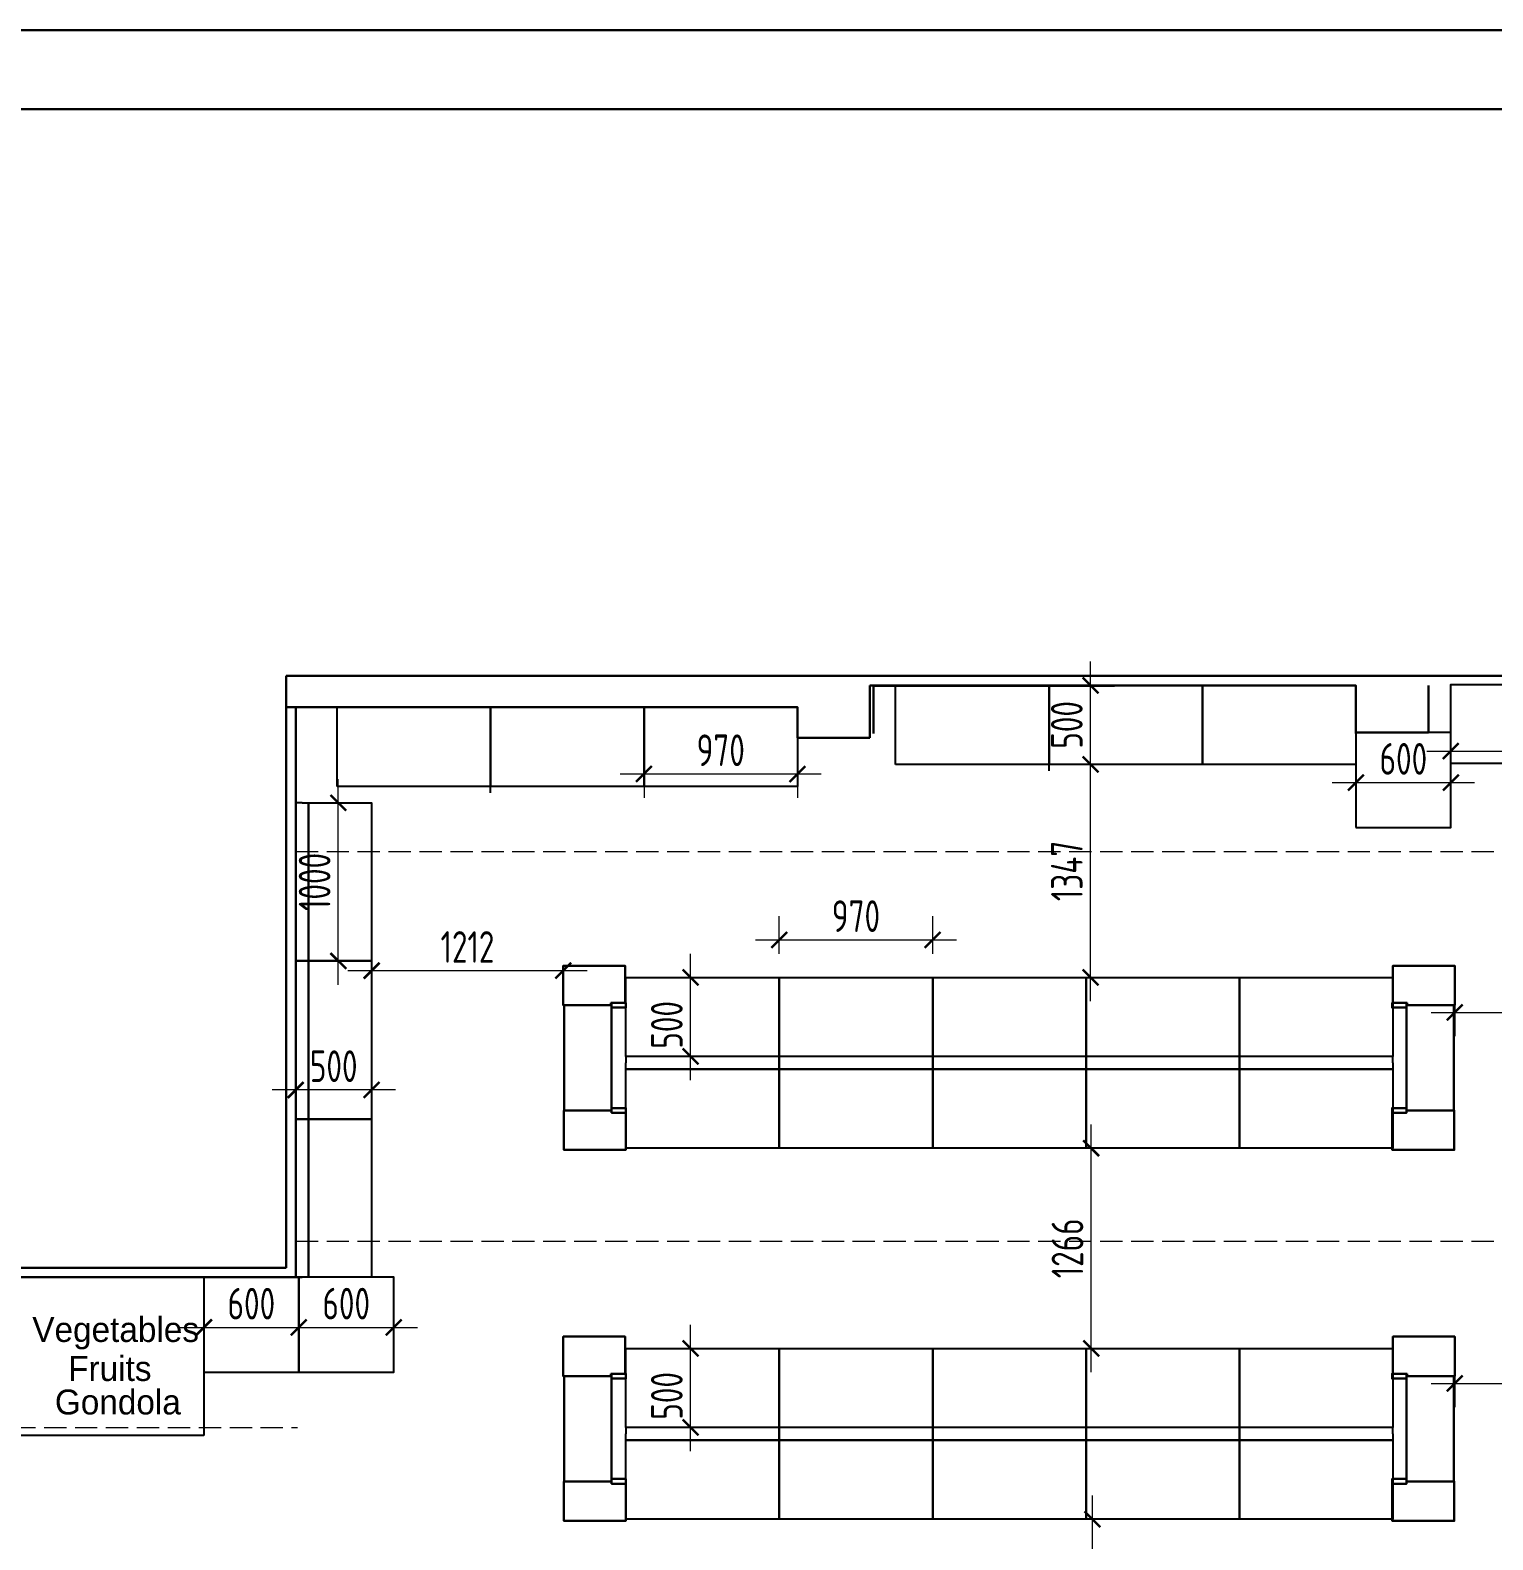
# Model space of a CAD drawing. Header units: millimetres. Extents: x 15239 to 57239, y 6356 to 36056.
# Drawn here: x 24520 to 33767, y 26509 to 36056 of the extents above; entities that cross this region are included whole.
import ezdxf
from ezdxf.enums import TextEntityAlignment as Align

# ---------------------------------------------------------------- set-up
doc = ezdxf.new("R2010")
doc.units = ezdxf.units.MM
doc.linetypes.add('Hidden Line', pattern=[195.611112, 141.111112, -54.5])
doc.layers.add('DIM', color=12, linetype='Continuous')
doc.layers.add('EXPRESS TXT', color=7, linetype='Continuous')
for name, color, linetype, lineweight in [('ELEKTRIKA SO INSTALACIJA', 1, 'Hidden Line', 18), ('GONDOLA 1000X400', 150, 'Continuous', 25), ('GONDOLA HEAD 1000X400', 1, 'Continuous', 25), ('GONDOLA HEAD 100X1500', 3, 'Continuous', 25), ('STOLBOVI NADVORESEN', 7, 'Continuous', 30)]:
    doc.layers.add(name, color=color, linetype=linetype, lineweight=lineweight)
doc.styles.add('DoaDPf16$0$Dpi10', font='comic.ttf')
doc.styles.add('ISO', font='isocp2.shx', dxfattribs={"width": 0.8})
doc.styles.add('Plan Option II V3  Cold System Revision1.11.1 April 2007dwg$0$DoaDPf16$0$Dpi10', font='comic.ttf')
doc.dimstyles.new('1-100-internal', dxfattribs={"dimscale": 100, "dimtxt": 2, "dimasz": 1, "dimexe": 1.5, "dimexo": 1.5, "dimgap": 0.5, "dimtad": 3, "dimdec": 0, "dimzin": 12, "dimdsep": 46, "dimtxsty": 'ISO', "dimblk": 'ARCHTICK', "dimcen": 0, "dimdle": 1.5, "dimclrd": 8, "dimclre": 8, "dimclrt": 7, "dimadec": 0, "dimazin": 0, "dimtfac": 1, "dimtdec": 0, "dimtmove": 1, "dimatfit": 2, "dimldrblk": 'ARCHTICK', "dimfxl": 1, "dimtvp": 0.75, "dimtolj": 1, "dimtzin": 12, "dimlwd": 15, "dimlwe": 15, "dimarcsym": 0})

# ---------------------------------------------------------------- blocks, each defined once
blk = doc.blocks.new('_ArchTick')
at = {"color": 0, "linetype": 'ByBlock', "const_width": 0.15}
blk.add_lwpolyline([(-0.5, -0.5), (0.5, 0.5)], dxfattribs=at)
blk = doc.blocks.new('*D12')
at = {"layer": 'Defpoints', "color": 0, "transparency": 16777216}
for p in [(30225.9, 30303.2), (29255.9, 30065.7), (30225.9, 30065.7)]:
    blk.add_point(p, dxfattribs=at)
at = {"layer": 'DIM', "color": 8, "lineweight": 15, "transparency": 16777216}
for p, q in [((29255.9, 30215.7), (29255.9, 30453.2)), ((30225.9, 30215.7), (30225.9, 30453.2)), ((29105.9, 30303.2), (30375.9, 30303.2))]:
    blk.add_line(p, q, dxfattribs=at)
at = {"layer": 'DIM', "color": 8, "lineweight": 15, "transparency": 16777216, "xscale": 100, "yscale": 100, "zscale": 100, "rotation": 180}
blk.add_blockref('_ArchTick', (29255.9, 30303.2), dxfattribs=at)
at = {"layer": 'DIM', "color": 8, "lineweight": 15, "transparency": 16777216, "xscale": 100, "yscale": 100, "zscale": 100}
blk.add_blockref('_ArchTick', (30225.9, 30303.2), dxfattribs=at)
at = {"layer": 'DIM', "color": 7, "transparency": 16777216, "insert": (29740.9, 30453.2), "char_height": 200, "attachment_point": 5, "style": 'ISO'}
blk.add_mtext('\\A1;970', dxfattribs=at)
blk = doc.blocks.new('*D38')
at = {"layer": 'Defpoints', "color": 0, "transparency": 16777216}
for p in [(28618.4, 30065.7), (28695.1, 30065.7), (28618.4, 29565.7)]:
    blk.add_point(p, dxfattribs=at)
at = {"layer": 'DIM', "color": 8, "lineweight": 15, "transparency": 16777216}
for p, q in [((28695.1, 29415.7), (28695.1, 30215.7)), ((28768.4, 30065.7), (28845.1, 30065.7)), ((28768.4, 29565.7), (28845.1, 29565.7))]:
    blk.add_line(p, q, dxfattribs=at)
at = {"layer": 'DIM', "color": 8, "lineweight": 15, "transparency": 16777216, "xscale": 100, "yscale": 100, "zscale": 100}
for p, rotation in [((28695.1, 30065.7), 90), ((28695.1, 29565.7), 270)]:
    blk.add_blockref('_ArchTick', p, dxfattribs=dict(at, rotation=rotation))
at = {"layer": 'DIM', "color": 7, "transparency": 16777216, "insert": (28545.1, 29765.7), "char_height": 200, "attachment_point": 5, "rotation": 90, "style": 'ISO'}
blk.add_mtext('\\A1;500', dxfattribs=at)
blk = doc.blocks.new('*D79')
at = {"layer": 'Defpoints', "color": 0, "transparency": 16777216}
for p in [(26218.2, 27852.6), (25618.5, 27569.7), (26218.2, 27569.7)]:
    blk.add_point(p, dxfattribs=at)
at = {"layer": 'DIM', "color": 8, "lineweight": 15, "transparency": 16777216}
for p, q in [((25618.5, 27719.7), (25618.5, 28002.6)), ((26218.2, 27719.7), (26218.2, 28002.6)), ((25468.5, 27852.6), (26368.2, 27852.6))]:
    blk.add_line(p, q, dxfattribs=at)
at = {"layer": 'DIM', "color": 8, "lineweight": 15, "transparency": 16777216, "xscale": 100, "yscale": 100, "zscale": 100, "rotation": 180}
blk.add_blockref('_ArchTick', (25618.5, 27852.6), dxfattribs=at)
at = {"layer": 'DIM', "color": 8, "lineweight": 15, "transparency": 16777216, "xscale": 100, "yscale": 100, "zscale": 100}
blk.add_blockref('_ArchTick', (26218.2, 27852.6), dxfattribs=at)
at = {"layer": 'DIM', "color": 7, "transparency": 16777216, "insert": (25918.3, 28002.6), "char_height": 200, "attachment_point": 5, "style": 'ISO'}
blk.add_mtext('\\A1;600', dxfattribs=at)
blk = doc.blocks.new('*D80')
at = {"layer": 'Defpoints', "color": 0, "transparency": 16777216}
for p in [(26818.2, 27853), (26218.2, 27569.7), (26818.2, 27569.7)]:
    blk.add_point(p, dxfattribs=at)
at = {"layer": 'DIM', "color": 8, "lineweight": 15, "transparency": 16777216}
for p, q in [((26218.2, 27719.7), (26218.2, 28003)), ((26818.2, 27719.7), (26818.2, 28003)), ((26068.2, 27853), (26968.2, 27853))]:
    blk.add_line(p, q, dxfattribs=at)
at = {"layer": 'DIM', "color": 8, "lineweight": 15, "transparency": 16777216, "xscale": 100, "yscale": 100, "zscale": 100, "rotation": 180}
blk.add_blockref('_ArchTick', (26218.2, 27853), dxfattribs=at)
at = {"layer": 'DIM', "color": 8, "lineweight": 15, "transparency": 16777216, "xscale": 100, "yscale": 100, "zscale": 100}
blk.add_blockref('_ArchTick', (26818.2, 27853), dxfattribs=at)
at = {"layer": 'DIM', "color": 7, "transparency": 16777216, "insert": (26518.2, 28003), "char_height": 200, "attachment_point": 5, "style": 'ISO'}
blk.add_mtext('\\A1;600', dxfattribs=at)
blk = doc.blocks.new('*D96')
at = {"layer": 'Defpoints', "color": 0, "transparency": 16777216}
for p in [(33500.9, 31918.6), (34470.9, 31918.6), (34470.9, 31497.1)]:
    blk.add_point(p, dxfattribs=at)
at = {"layer": 'DIM', "color": 8, "lineweight": 15, "transparency": 16777216}
for p, q in [((33500.9, 31768.6), (33500.9, 31347.1)), ((34470.9, 31768.6), (34470.9, 31347.1)), ((33350.9, 31497.1), (34620.9, 31497.1))]:
    blk.add_line(p, q, dxfattribs=at)
at = {"layer": 'DIM', "color": 8, "lineweight": 15, "transparency": 16777216, "xscale": 100, "yscale": 100, "zscale": 100, "rotation": 180}
blk.add_blockref('_ArchTick', (33500.9, 31497.1), dxfattribs=at)
at = {"layer": 'DIM', "color": 8, "lineweight": 15, "transparency": 16777216, "xscale": 100, "yscale": 100, "zscale": 100}
blk.add_blockref('_ArchTick', (34470.9, 31497.1), dxfattribs=at)
at = {"layer": 'DIM', "color": 7, "transparency": 16777216, "insert": (33985.9, 31647.1), "char_height": 200, "attachment_point": 5, "style": 'ISO'}
blk.add_mtext('\\A1;970', dxfattribs=at)
blk = doc.blocks.new('*D99')
at = {"layer": 'Defpoints', "color": 0, "transparency": 16777216}
for p in [(33501.9, 31297.9), (32901.9, 31014.6), (33501.9, 31014.6)]:
    blk.add_point(p, dxfattribs=at)
at = {"layer": 'DIM', "color": 8, "lineweight": 15, "transparency": 16777216}
for p, q in [((32901.9, 31164.6), (32901.9, 31447.9)), ((33501.9, 31164.6), (33501.9, 31447.9)), ((32751.9, 31297.9), (33651.9, 31297.9))]:
    blk.add_line(p, q, dxfattribs=at)
at = {"layer": 'DIM', "color": 8, "lineweight": 15, "transparency": 16777216, "xscale": 100, "yscale": 100, "zscale": 100, "rotation": 180}
blk.add_blockref('_ArchTick', (32901.9, 31297.9), dxfattribs=at)
at = {"layer": 'DIM', "color": 8, "lineweight": 15, "transparency": 16777216, "xscale": 100, "yscale": 100, "zscale": 100}
blk.add_blockref('_ArchTick', (33501.9, 31297.9), dxfattribs=at)
at = {"layer": 'DIM', "color": 7, "transparency": 16777216, "insert": (33201.9, 31447.9), "char_height": 200, "attachment_point": 5, "style": 'ISO'}
blk.add_mtext('\\A1;600', dxfattribs=at)
blk = doc.blocks.new('*D101')
at = {"layer": 'Defpoints', "color": 0, "transparency": 16777216}
for p in [(28400.9, 31773.7), (29370.9, 31773.7), (29370.9, 31352.3)]:
    blk.add_point(p, dxfattribs=at)
at = {"layer": 'DIM', "color": 8, "lineweight": 15, "transparency": 16777216}
for p, q in [((28400.9, 31623.7), (28400.9, 31202.3)), ((29370.9, 31623.7), (29370.9, 31202.3)), ((28250.9, 31352.3), (29520.9, 31352.3))]:
    blk.add_line(p, q, dxfattribs=at)
at = {"layer": 'DIM', "color": 8, "lineweight": 15, "transparency": 16777216, "xscale": 100, "yscale": 100, "zscale": 100, "rotation": 180}
blk.add_blockref('_ArchTick', (28400.9, 31352.3), dxfattribs=at)
at = {"layer": 'DIM', "color": 8, "lineweight": 15, "transparency": 16777216, "xscale": 100, "yscale": 100, "zscale": 100}
blk.add_blockref('_ArchTick', (29370.9, 31352.3), dxfattribs=at)
at = {"layer": 'DIM', "color": 7, "transparency": 16777216, "insert": (28885.9, 31502.3), "char_height": 200, "attachment_point": 5, "style": 'ISO'}
blk.add_mtext('\\A1;970', dxfattribs=at)
blk = doc.blocks.new('*D103')
at = {"layer": 'Defpoints', "color": 0, "transparency": 16777216}
for p in [(28618.4, 27719.7), (28695.1, 27719.7), (28618.4, 27219.7)]:
    blk.add_point(p, dxfattribs=at)
at = {"layer": 'DIM', "color": 8, "lineweight": 15, "transparency": 16777216}
for p, q in [((28695.1, 27069.7), (28695.1, 27869.7)), ((28768.4, 27719.7), (28845.1, 27719.7)), ((28768.4, 27219.7), (28845.1, 27219.7))]:
    blk.add_line(p, q, dxfattribs=at)
at = {"layer": 'DIM', "color": 8, "lineweight": 15, "transparency": 16777216, "xscale": 100, "yscale": 100, "zscale": 100}
for p, rotation in [((28695.1, 27719.7), 90), ((28695.1, 27219.7), 270)]:
    blk.add_blockref('_ArchTick', p, dxfattribs=dict(at, rotation=rotation))
at = {"layer": 'DIM', "color": 7, "transparency": 16777216, "insert": (28545.1, 27419.7), "char_height": 200, "attachment_point": 5, "rotation": 90, "style": 'ISO'}
blk.add_mtext('\\A1;500', dxfattribs=at)
blk = doc.blocks.new('*D105')
at = {"layer": 'Defpoints', "color": 0, "transparency": 16777216}
for p in [(31195.9, 28985.7), (31228.2, 28985.7), (31195.9, 27719.7)]:
    blk.add_point(p, dxfattribs=at)
at = {"layer": 'DIM', "color": 8, "lineweight": 15, "transparency": 16777216}
for p, q in [((31228.2, 27569.7), (31228.2, 29135.7)), ((31345.9, 28985.7), (31378.2, 28985.7)), ((31345.9, 27719.7), (31378.2, 27719.7))]:
    blk.add_line(p, q, dxfattribs=at)
at = {"layer": 'DIM', "color": 8, "lineweight": 15, "transparency": 16777216, "xscale": 100, "yscale": 100, "zscale": 100}
for p, rotation in [((31228.2, 28985.7), 90), ((31228.2, 27719.7), 270)]:
    blk.add_blockref('_ArchTick', p, dxfattribs=dict(at, rotation=rotation))
at = {"layer": 'DIM', "color": 7, "transparency": 16777216, "insert": (31078.2, 28352.7), "char_height": 200, "attachment_point": 5, "rotation": 90, "style": 'ISO'}
blk.add_mtext('\\A1;1266', dxfattribs=at)
blk = doc.blocks.new('*D106')
at = {"layer": 'Defpoints', "color": 0, "transparency": 16777216}
for p in [(31195.9, 26639.7), (31236.3, 26639.7), (31195.9, 25439.7)]:
    blk.add_point(p, dxfattribs=at)
at = {"layer": 'DIM', "color": 8, "lineweight": 15, "transparency": 16777216}
for p, q in [((31236.3, 25289.7), (31236.3, 26789.7)), ((31345.9, 26639.7), (31386.3, 26639.7)), ((31345.9, 25439.7), (31386.3, 25439.7))]:
    blk.add_line(p, q, dxfattribs=at)
at = {"layer": 'DIM', "color": 8, "lineweight": 15, "transparency": 16777216, "xscale": 100, "yscale": 100, "zscale": 100}
for p, rotation in [((31236.3, 26639.7), 90), ((31236.3, 25439.7), 270)]:
    blk.add_blockref('_ArchTick', p, dxfattribs=dict(at, rotation=rotation))
at = {"layer": 'DIM', "color": 7, "transparency": 16777216, "insert": (31086.3, 26039.7), "char_height": 200, "attachment_point": 5, "rotation": 90, "style": 'ISO'}
blk.add_mtext('\\A1;1200', dxfattribs=at)
blk = doc.blocks.new('*D108')
at = {"layer": 'Defpoints', "color": 0, "transparency": 16777216}
for p in [(31224, 31412.7), (31931.9, 31412.7), (31195.9, 30065.7)]:
    blk.add_point(p, dxfattribs=at)
at = {"layer": 'DIM', "color": 8, "lineweight": 15, "transparency": 16777216}
for p, q in [((31224, 29915.7), (31224, 31562.7)), ((31781.9, 31412.7), (31074, 31412.7)), ((31345.9, 30065.7), (31374, 30065.7))]:
    blk.add_line(p, q, dxfattribs=at)
at = {"layer": 'DIM', "color": 8, "lineweight": 15, "transparency": 16777216, "xscale": 100, "yscale": 100, "zscale": 100}
for p, rotation in [((31224, 31412.7), 90), ((31224, 30065.7), 270)]:
    blk.add_blockref('_ArchTick', p, dxfattribs=dict(at, rotation=rotation))
at = {"layer": 'DIM', "color": 7, "transparency": 16777216, "insert": (31074, 30739.2), "char_height": 200, "attachment_point": 5, "rotation": 90, "style": 'ISO'}
blk.add_mtext('\\A1;1347', dxfattribs=at)
blk = doc.blocks.new('*D111')
at = {"layer": 'Defpoints', "color": 0, "transparency": 16777216}
for p in [(26678.9, 30169.7), (26678.9, 30108.4), (27890.5, 30140)]:
    blk.add_point(p, dxfattribs=at)
at = {"layer": 'DIM', "color": 8, "lineweight": 15, "transparency": 16777216}
for p, q in [((28040.5, 30108.4), (26528.9, 30108.4)), ((26678.9, 30019.7), (26678.9, 29958.4)), ((27890.5, 29990), (27890.5, 29958.4))]:
    blk.add_line(p, q, dxfattribs=at)
at = {"layer": 'DIM', "color": 8, "lineweight": 15, "transparency": 16777216, "xscale": 100, "yscale": 100, "zscale": 100, "rotation": 180}
blk.add_blockref('_ArchTick', (26678.9, 30108.4), dxfattribs=at)
at = {"layer": 'DIM', "color": 8, "lineweight": 15, "transparency": 16777216, "xscale": 100, "yscale": 100, "zscale": 100}
blk.add_blockref('_ArchTick', (27890.5, 30108.4), dxfattribs=at)
at = {"layer": 'DIM', "color": 7, "transparency": 16777216, "insert": (27284.7, 30258.4), "char_height": 200, "attachment_point": 5, "style": 'ISO'}
blk.add_mtext('\\A1;1212', dxfattribs=at)
blk = doc.blocks.new('*D118')
at = {"layer": 'Defpoints', "color": 0, "transparency": 16777216}
for p in [(30961.9, 31912.7), (31224, 31912.7), (30961.9, 31412.7)]:
    blk.add_point(p, dxfattribs=at)
at = {"layer": 'DIM', "color": 8, "lineweight": 15, "transparency": 16777216}
for p, q in [((31224, 31262.7), (31224, 32062.7)), ((31111.9, 31912.7), (31374, 31912.7)), ((31111.9, 31412.7), (31374, 31412.7))]:
    blk.add_line(p, q, dxfattribs=at)
at = {"layer": 'DIM', "color": 8, "lineweight": 15, "transparency": 16777216, "xscale": 100, "yscale": 100, "zscale": 100}
for p, rotation in [((31224, 31912.7), 90), ((31224, 31412.7), 270)]:
    blk.add_blockref('_ArchTick', p, dxfattribs=dict(at, rotation=rotation))
at = {"layer": 'DIM', "color": 7, "transparency": 16777216, "insert": (31074, 31662.7), "char_height": 200, "attachment_point": 5, "rotation": 90, "style": 'ISO'}
blk.add_mtext('\\A1;500', dxfattribs=at)
blk = doc.blocks.new('*D119')
at = {"layer": 'Defpoints', "color": 0, "transparency": 16777216}
for p in [(26468.2, 31169.7), (26678.9, 31169.7), (26678.9, 30169.7)]:
    blk.add_point(p, dxfattribs=at)
at = {"layer": 'DIM', "color": 8, "lineweight": 15, "transparency": 16777216}
for p, q in [((26468.2, 30019.7), (26468.2, 31319.7)), ((26528.9, 31169.7), (26318.2, 31169.7)), ((26528.9, 30169.7), (26318.2, 30169.7))]:
    blk.add_line(p, q, dxfattribs=at)
at = {"layer": 'DIM', "color": 8, "lineweight": 15, "transparency": 16777216, "xscale": 100, "yscale": 100, "zscale": 100}
for p, rotation in [((26468.2, 31169.7), 90), ((26468.2, 30169.7), 270)]:
    blk.add_blockref('_ArchTick', p, dxfattribs=dict(at, rotation=rotation))
at = {"layer": 'DIM', "color": 7, "transparency": 16777216, "insert": (26318.2, 30669.7), "char_height": 200, "attachment_point": 5, "rotation": 90, "style": 'ISO'}
blk.add_mtext('\\A1;1000', dxfattribs=at)
blk = doc.blocks.new('*D120')
at = {"layer": 'Defpoints', "color": 0, "transparency": 16777216}
for p in [(26198.9, 29354.3), (26198.9, 29169.7), (26678.9, 29169.7)]:
    blk.add_point(p, dxfattribs=at)
at = {"layer": 'DIM', "color": 8, "lineweight": 15, "transparency": 16777216}
for p, q in [((26198.9, 29319.7), (26198.9, 29504.3)), ((26678.9, 29319.7), (26678.9, 29504.3)), ((26828.9, 29354.3), (26048.9, 29354.3))]:
    blk.add_line(p, q, dxfattribs=at)
at = {"layer": 'DIM', "color": 8, "lineweight": 15, "transparency": 16777216, "xscale": 100, "yscale": 100, "zscale": 100, "rotation": 180}
blk.add_blockref('_ArchTick', (26198.9, 29354.3), dxfattribs=at)
at = {"layer": 'DIM', "color": 8, "lineweight": 15, "transparency": 16777216, "xscale": 100, "yscale": 100, "zscale": 100}
blk.add_blockref('_ArchTick', (26678.9, 29354.3), dxfattribs=at)
at = {"layer": 'DIM', "color": 7, "transparency": 16777216, "insert": (26438.9, 29504.3), "char_height": 200, "attachment_point": 5, "style": 'ISO'}
blk.add_mtext('\\A1;500', dxfattribs=at)
blk = doc.blocks.new('*D133')
at = {"layer": 'Defpoints', "color": 0, "transparency": 16777216}
for p in [(33527.2, 30140), (34951.2, 30104), (34951.2, 29844.6)]:
    blk.add_point(p, dxfattribs=at)
at = {"layer": 'DIM', "color": 8, "lineweight": 15, "transparency": 16777216}
for p, q in [((33527.2, 29990), (33527.2, 29694.6)), ((34951.2, 29954), (34951.2, 29694.6)), ((33377.2, 29844.6), (35101.2, 29844.6))]:
    blk.add_line(p, q, dxfattribs=at)
at = {"layer": 'DIM', "color": 8, "lineweight": 15, "transparency": 16777216, "xscale": 100, "yscale": 100, "zscale": 100, "rotation": 180}
blk.add_blockref('_ArchTick', (33527.2, 29844.6), dxfattribs=at)
at = {"layer": 'DIM', "color": 8, "lineweight": 15, "transparency": 16777216, "xscale": 100, "yscale": 100, "zscale": 100}
blk.add_blockref('_ArchTick', (34951.2, 29844.6), dxfattribs=at)
at = {"layer": 'DIM', "color": 7, "transparency": 16777216, "insert": (34239.2, 29994.6), "char_height": 200, "attachment_point": 5, "style": 'ISO'}
blk.add_mtext('\\A1;1424', dxfattribs=at)
blk = doc.blocks.new('*D136')
at = {"layer": 'Defpoints', "color": 0, "transparency": 16777216}
for p in [(33527.2, 27794), (34951.2, 27758), (34951.2, 27498.6)]:
    blk.add_point(p, dxfattribs=at)
at = {"layer": 'DIM', "color": 8, "lineweight": 15, "transparency": 16777216}
for p, q in [((33527.2, 27644), (33527.2, 27348.6)), ((34951.2, 27608), (34951.2, 27348.6)), ((33377.2, 27498.6), (35101.2, 27498.6))]:
    blk.add_line(p, q, dxfattribs=at)
at = {"layer": 'DIM', "color": 8, "lineweight": 15, "transparency": 16777216, "xscale": 100, "yscale": 100, "zscale": 100, "rotation": 180}
blk.add_blockref('_ArchTick', (33527.2, 27498.6), dxfattribs=at)
at = {"layer": 'DIM', "color": 8, "lineweight": 15, "transparency": 16777216, "xscale": 100, "yscale": 100, "zscale": 100}
blk.add_blockref('_ArchTick', (34951.2, 27498.6), dxfattribs=at)
at = {"layer": 'DIM', "color": 7, "transparency": 16777216, "insert": (34239.2, 27648.6), "char_height": 200, "attachment_point": 5, "style": 'ISO'}
blk.add_mtext('\\A1;1424', dxfattribs=at)

msp = doc.modelspace()

# ---------------------------------------------------------------- linework, layer by layer
msp.add_lwpolyline([(29370.9, 31581.7), (29370.9, 31773.7)])
at = {"color": 32, "lineweight": 30, "true_color": 0xcd6928}
for points in [[(28191.7, 30140), (27890.5, 30140), (27890.5, 29890), (28191.7, 29890), (28191.7, 29905)], [(28191.7, 29905), (28282.5, 29905), (28281.7, 30140), (28191.7, 30140)], [(33225.9, 29905), (33135.1, 29905), (33135.9, 30140), (33225.9, 30140)], [(33225.9, 30140), (33527.2, 30140), (33527.2, 29890), (33225.9, 29890), (33225.9, 29905)], [(28195.9, 28975), (27894.6, 28975), (27894.6, 29225), (28195.9, 29225), (28195.9, 29210)], [(33221.7, 28975), (33523, 28975), (33523, 29225), (33221.7, 29225), (33221.7, 29210)], [(28195.9, 29210), (28286.7, 29210), (28285.9, 28975), (28195.9, 28975)], [(33221.7, 29210), (33130.9, 29210), (33131.7, 28975), (33221.7, 28975)], [(28191.7, 27794), (27890.5, 27794), (27890.5, 27544), (28191.7, 27544), (28191.7, 27559)], [(28191.7, 27559), (28282.5, 27559), (28281.7, 27794), (28191.7, 27794)], [(33225.9, 27559), (33135.1, 27559), (33135.9, 27794), (33225.9, 27794)], [(33225.9, 27794), (33527.2, 27794), (33527.2, 27544), (33225.9, 27544), (33225.9, 27559)], [(28195.9, 26629), (27894.6, 26629), (27894.6, 26879), (28195.9, 26879), (28195.9, 26864)], [(28195.9, 26864), (28286.7, 26864), (28285.9, 26629), (28195.9, 26629)], [(33221.7, 26864), (33130.9, 26864), (33131.7, 26629), (33221.7, 26629)], [(33221.7, 26629), (33523, 26629), (33523, 26879), (33221.7, 26879), (33221.7, 26864)]]:
    msp.add_lwpolyline(points, dxfattribs=at)
at = {"color": 3, "lineweight": 30}
for points in [[(28195.9, 29225), (28195.9, 29890), (27895.9, 29890), (27895.9, 29225)], [(33221.7, 29225), (33221.7, 29890), (33521.7, 29890), (33521.7, 29225)], [(28195.9, 26879), (28195.9, 27544), (27895.9, 27544), (27895.9, 26879)], [(33221.7, 26879), (33221.7, 27544), (33521.7, 27544), (33521.7, 26879)]]:
    msp.add_lwpolyline(points, close=True, dxfattribs=at)
at = {"lineweight": 30}
for points in [[(28195.9, 29905), (28195.9, 29875), (28286.7, 29875), (28286.7, 29905)], [(33221.7, 29905), (33221.7, 29875), (33130.9, 29875), (33130.9, 29905)], [(28286.7, 29210), (28286.7, 29240), (28195.9, 29240), (28195.9, 29210)], [(33130.9, 29210), (33130.9, 29240), (33221.7, 29240), (33221.7, 29210)], [(28195.9, 27559), (28195.9, 27529), (28286.7, 27529), (28286.7, 27559)], [(33221.7, 27559), (33221.7, 27529), (33130.9, 27529), (33130.9, 27559)], [(28286.7, 26864), (28286.7, 26894), (28195.9, 26894), (28195.9, 26864)], [(33130.9, 26864), (33130.9, 26894), (33221.7, 26894), (33221.7, 26864)]]:
    msp.add_lwpolyline(points, close=True, dxfattribs=at)
at = {"layer": 'ELEKTRIKA SO INSTALACIJA'}
for points in [[(26198.9, 30862.7), (37785, 30862.7)], [(26198.9, 28398.7), (37785, 28398.7)], [(22847.3, 27219.7), (26209.9, 27219.7)]]:
    msp.add_lwpolyline(points, dxfattribs=at)
at = {"layer": 'GONDOLA 1000X400', "color": 5}
for points in [[(29991.9, 31412.7), (29991.9, 31912.7), (30961.9, 31912.7), (30961.9, 31412.7)], [(30961.9, 31412.7), (30961.9, 31912.7), (31931.9, 31912.7), (31931.9, 31412.7)], [(31931.9, 31412.7), (31931.9, 31912.7), (32901.9, 31912.7), (32901.9, 31412.7)], [(33500.9, 31418.6), (33500.9, 31918.6), (34470.9, 31918.6), (34470.9, 31418.6)], [(26460.9, 31273.7), (26460.9, 31773.7), (27430.9, 31773.7), (27430.9, 31273.7)], [(27430.9, 31273.7), (27430.9, 31773.7), (28400.9, 31773.7), (28400.9, 31273.7)], [(28400.9, 31273.7), (28400.9, 31773.7), (29370.9, 31773.7), (29370.9, 31273.7)], [(26678.9, 30169.7), (26278.9, 30169.7), (26278.9, 31169.7), (26678.9, 31169.7)], [(26678.9, 29169.7), (26278.9, 29169.7), (26278.9, 30169.7), (26678.9, 30169.7)], [(28285.9, 29565.7), (28285.9, 30065.7), (29255.9, 30065.7), (29255.9, 29565.7)], [(29255.9, 29565.7), (29255.9, 30065.7), (30225.9, 30065.7), (30225.9, 29565.7)], [(30225.9, 29565.7), (30225.9, 30065.7), (31195.9, 30065.7), (31195.9, 29565.7)], [(31195.9, 29565.7), (31195.9, 30065.7), (32165.9, 30065.7), (32165.9, 29565.7)], [(32165.9, 29565.7), (32165.9, 30065.7), (33135.9, 30065.7), (33135.9, 29565.7)], [(28285.9, 28985.7), (28285.9, 29485.7), (29255.9, 29485.7), (29255.9, 28985.7)], [(29255.9, 28985.7), (29255.9, 29485.7), (30225.9, 29485.7), (30225.9, 28985.7)], [(30225.9, 28985.7), (30225.9, 29485.7), (31195.9, 29485.7), (31195.9, 28985.7)], [(31195.9, 28985.7), (31195.9, 29485.7), (32165.9, 29485.7), (32165.9, 28985.7)], [(32165.9, 28985.7), (32165.9, 29485.7), (33135.9, 29485.7), (33135.9, 28985.7)], [(26678.9, 28169.7), (26278.9, 28169.7), (26278.9, 29169.7), (26678.9, 29169.7)], [(28285.9, 27219.7), (28285.9, 27719.7), (29255.9, 27719.7), (29255.9, 27219.7)], [(29255.9, 27219.7), (29255.9, 27719.7), (30225.9, 27719.7), (30225.9, 27219.7)], [(30225.9, 27219.7), (30225.9, 27719.7), (31195.9, 27719.7), (31195.9, 27219.7)], [(31195.9, 27219.7), (31195.9, 27719.7), (32165.9, 27719.7), (32165.9, 27219.7)], [(32165.9, 27219.7), (32165.9, 27719.7), (33135.9, 27719.7), (33135.9, 27219.7)], [(28285.9, 26639.7), (28285.9, 27139.7), (29255.9, 27139.7), (29255.9, 26639.7)], [(29255.9, 26639.7), (29255.9, 27139.7), (30225.9, 27139.7), (30225.9, 26639.7)], [(30225.9, 26639.7), (30225.9, 27139.7), (31195.9, 27139.7), (31195.9, 26639.7)], [(31195.9, 26639.7), (31195.9, 27139.7), (32165.9, 27139.7), (32165.9, 26639.7)], [(32165.9, 26639.7), (32165.9, 27139.7), (33135.9, 27139.7), (33135.9, 26639.7)]]:
    msp.add_lwpolyline(points, close=True, dxfattribs=at)
for points in [[(30961.9, 31372.7), (30961.9, 31412.7), (29991.9, 31412.7)], [(31931.9, 31412.7), (31931.9, 31412.7), (30961.9, 31412.7)], [(32901.9, 31412.7), (31931.9, 31412.7)], [(34470.9, 31378.6), (34470.9, 31418.6), (33500.9, 31418.6)], [(27430.9, 31233.7), (27430.9, 31273.7), (26460.9, 31273.7)], [(28400.9, 31273.7), (28400.9, 31273.7), (27430.9, 31273.7)], [(29370.9, 31273.7), (28400.9, 31273.7)], [(26238.9, 31169.7), (26198.9, 31169.7), (26198.9, 30169.7), (26238.9, 30169.7)], [(26238.9, 31169.7), (26278.9, 31169.7), (26278.9, 30169.7), (26238.9, 30169.7)], [(26238.9, 30169.7), (26198.9, 30169.7), (26198.9, 29169.7), (26238.9, 29169.7)], [(26238.9, 30169.7), (26278.9, 30169.7), (26278.9, 29169.7), (26238.9, 29169.7)], [(29255.9, 29525.7), (29255.9, 29565.7), (28285.9, 29565.7), (28285.9, 29525.7)], [(29255.9, 29525.7), (29255.9, 29485.7), (28285.9, 29485.7), (28285.9, 29525.7)], [(30225.9, 29525.7), (30225.9, 29565.7), (29255.9, 29565.7), (29255.9, 29525.7)], [(30225.9, 29525.7), (30225.9, 29485.7), (29255.9, 29485.7), (29255.9, 29525.7)], [(31195.9, 29525.7), (31195.9, 29565.7), (30225.9, 29565.7), (30225.9, 29525.7)], [(31195.9, 29525.7), (31195.9, 29485.7), (30225.9, 29485.7), (30225.9, 29525.7)], [(32165.9, 29525.7), (32165.9, 29565.7), (31195.9, 29565.7), (31195.9, 29525.7)], [(32165.9, 29525.7), (32165.9, 29485.7), (31195.9, 29485.7), (31195.9, 29525.7)], [(33135.9, 29525.7), (33135.9, 29565.7), (32165.9, 29565.7), (32165.9, 29525.7)], [(33135.9, 29525.7), (33135.9, 29485.7), (32165.9, 29485.7), (32165.9, 29525.7)], [(26238.9, 29169.7), (26198.9, 29169.7), (26198.9, 28169.7), (26238.9, 28169.7)], [(26238.9, 29169.7), (26278.9, 29169.7), (26278.9, 28169.7), (26238.9, 28169.7)], [(29255.9, 27179.7), (29255.9, 27219.7), (28285.9, 27219.7), (28285.9, 27179.7)], [(30225.9, 27179.7), (30225.9, 27219.7), (29255.9, 27219.7), (29255.9, 27179.7)], [(31195.9, 27179.7), (31195.9, 27219.7), (30225.9, 27219.7), (30225.9, 27179.7)], [(32165.9, 27179.7), (32165.9, 27219.7), (31195.9, 27219.7), (31195.9, 27179.7)], [(33135.9, 27179.7), (33135.9, 27219.7), (32165.9, 27219.7), (32165.9, 27179.7)], [(29255.9, 27179.7), (29255.9, 27139.7), (28285.9, 27139.7), (28285.9, 27179.7)], [(30225.9, 27179.7), (30225.9, 27139.7), (29255.9, 27139.7), (29255.9, 27179.7)], [(31195.9, 27179.7), (31195.9, 27139.7), (30225.9, 27139.7), (30225.9, 27179.7)], [(32165.9, 27179.7), (32165.9, 27139.7), (31195.9, 27139.7), (31195.9, 27179.7)], [(33135.9, 27179.7), (33135.9, 27139.7), (32165.9, 27139.7), (32165.9, 27179.7)]]:
    msp.add_lwpolyline(points, dxfattribs=at)
at = {"layer": 'GONDOLA HEAD 1000X400', "ltscale": 0.1}
for points in [[(32901.9, 31014.6), (33501.9, 31014.6), (33501.9, 31614.6), (32901.9, 31614.6), (32901.9, 31014.6)], [(25618.2, 27569.7), (26218.2, 27569.7), (26218.2, 28169.7), (25618.2, 28169.7), (25618.2, 27569.7)], [(26218.2, 27569.7), (26818.2, 27569.7), (26818.2, 28169.7), (26218.2, 28169.7), (26218.2, 27569.7)]]:
    msp.add_lwpolyline(points, dxfattribs=at)
at = {"layer": 'GONDOLA HEAD 100X1500', "color": 3}
msp.add_lwpolyline([(25618.7, 27169.6), (24417.6, 27169.6), (24417.6, 28169.7), (25618.2, 28169.7)], close=True, dxfattribs=at)
at = {"layer": 'STOLBOVI NADVORESEN'}
for p, q in [((17738.9, 35555.7), (56738.9, 35555.7)), ((29828.9, 31912.7), (29828.9, 31581.7)), ((32901.9, 31608.7), (32901.9, 31912.7)), ((29370.9, 31773.7), (26138.9, 31773.7)), ((26138.9, 31773.7), (26138.9, 28229.7)), ((26198.9, 31773.7), (26198.9, 28169.7)), ((29828.9, 31581.7), (29370.9, 31581.7)), ((26198.9, 28169.7), (22042.9, 28169.7))]:
    msp.add_line(p, q, dxfattribs=at)
for points in [[(15238.9, 36055.7), (57238.9, 36055.7), (57238.9, 6355.7), (15238.9, 6355.7), (15238.9, 36055.7)], [(43845.9, 31972.7), (26138.9, 31972.7)], [(26138.9, 31773.7), (26138.9, 31972.7)], [(32901.9, 31912.7), (29828.9, 31912.7)], [(32901.9, 31912.7), (29850.9, 31906.8)], [(29850.9, 31608.7), (29850.9, 31906.8)], [(33359.9, 31614.6), (32901.9, 31614.6), (32901.9, 31912.7)], [(33359.9, 31614.6), (33359.9, 31912.7)], [(21982.9, 24922.7), (21982.9, 28229.7), (26138.9, 28229.7)]]:
    msp.add_lwpolyline(points, dxfattribs=at)

# ---------------------------------------------------------------- texts
at = {"layer": 'EXPRESS TXT', "lineweight": -2, "ltscale": 0.01, "char_height": 157.5, "width": 1849.401, "attachment_point": 7, "style": 'DoaDPf16$0$Dpi10'}
for s, insert in [('Vegetables', (24533.4, 27713)), ('Fruits', (24760.4, 27511.6))]:
    msp.add_mtext(s, dxfattribs=dict(at, insert=insert))
at = {"layer": 'GONDOLA HEAD 100X1500', "lineweight": -2, "ltscale": 0.01, "style": 'Plan Option II V3  Cold System Revision1.11.1 April 2007dwg$0$DoaDPf16$0$Dpi10'}
msp.add_text('Gondola ', height=157.5, dxfattribs=at).set_placement((25103.6, 27380.9), align=Align.MIDDLE_CENTER)

# ---------------------------------------------------------------- dimensions: what is measured, and where the dimension line sits
at = {"layer": 'DIM'}
for base, p1, p2, picture, middle in [((31224, 31912.7), (30961.9, 31412.7), (30961.9, 31912.7), '*D118', (31074, 31662.7)), ((31224, 31412.7), (31195.9, 30065.7), (31931.9, 31412.7), '*D108', (31074, 30739.2)), ((26468.2, 31169.7), (26678.9, 30169.7), (26678.9, 31169.7), '*D119', (26318.2, 30669.7)), ((31228.2, 28985.7), (31195.9, 27719.7), (31195.9, 28985.7), '*D105', (31078.2, 28352.7)), ((31236.3, 26639.7), (31195.9, 25439.7), (31195.9, 26639.7), '*D106', (31086.3, 26039.7))]:
    dim = msp.add_linear_dim(base=base, p1=p1, p2=p2, angle=90, dimstyle='1-100-internal', override={"dimpost": '\\X'}, dxfattribs=at)
    dim.commit()
    dim.dimension.update_dxf_attribs({"geometry": picture, "text_midpoint": middle})
for base, p1, p2, picture, middle in [((34470.9, 31497.1), (33500.9, 31918.6), (34470.9, 31918.6), '*D96', (33985.9, 31647.1)), ((29370.9, 31352.3), (28400.9, 31773.7), (29370.9, 31773.7), '*D101', (28885.9, 31502.3)), ((33501.9, 31297.9), (32901.9, 31014.6), (33501.9, 31014.6), '*D99', (33201.9, 31447.9)), ((30225.9, 30303.2), (29255.9, 30065.7), (30225.9, 30065.7), '*D12', (29740.9, 30453.2)), ((26678.9, 30108.4), (27890.5, 30140), (26678.9, 30169.7), '*D111', (27284.7, 30258.4)), ((34951.2, 29844.6), (33527.2, 30140), (34951.2, 30104), '*D133', (34239.2, 29994.6)), ((26218.2, 27852.6), (25618.5, 27569.7), (26218.2, 27569.7), '*D79', (25918.3, 28002.6)), ((26818.2, 27853), (26218.2, 27569.7), (26818.2, 27569.7), '*D80', (26518.2, 28003)), ((34951.2, 27498.6), (33527.2, 27794), (34951.2, 27758), '*D136', (34239.2, 27648.6))]:
    dim = msp.add_linear_dim(base=base, p1=p1, p2=p2, dimstyle='1-100-internal', override={"dimpost": '\\X'}, dxfattribs=at)
    dim.commit()
    dim.dimension.update_dxf_attribs({"geometry": picture, "text_midpoint": middle})
for base, p1, p2, picture, middle in [((28695.1, 30065.7), (28618.4, 29565.7), (28618.4, 30065.7), '*D38', (28695.1, 29765.7)), ((28695.1, 27719.7), (28618.4, 27219.7), (28618.4, 27719.7), '*D103', (28695.1, 27419.7))]:
    dim = msp.add_linear_dim(base=base, p1=p1, p2=p2, angle=90, dimstyle='1-100-internal', override={"dimpost": '\\X'}, dxfattribs=at)
    dim.commit()
    dim.dimension.update_dxf_attribs({"geometry": picture, "text_midpoint": middle, "dimtype": 160})
dim = msp.add_linear_dim(base=(26198.9, 29354.3), p1=(26678.9, 29169.7), p2=(26198.9, 29169.7), text='500', dimstyle='1-100-internal', override={"dimpost": '\\X'}, dxfattribs=at)
dim.commit()
dim.dimension.update_dxf_attribs({"geometry": '*D120', "text_midpoint": (26438.9, 29504.3)})

doc.saveas('drawing.dxf')
